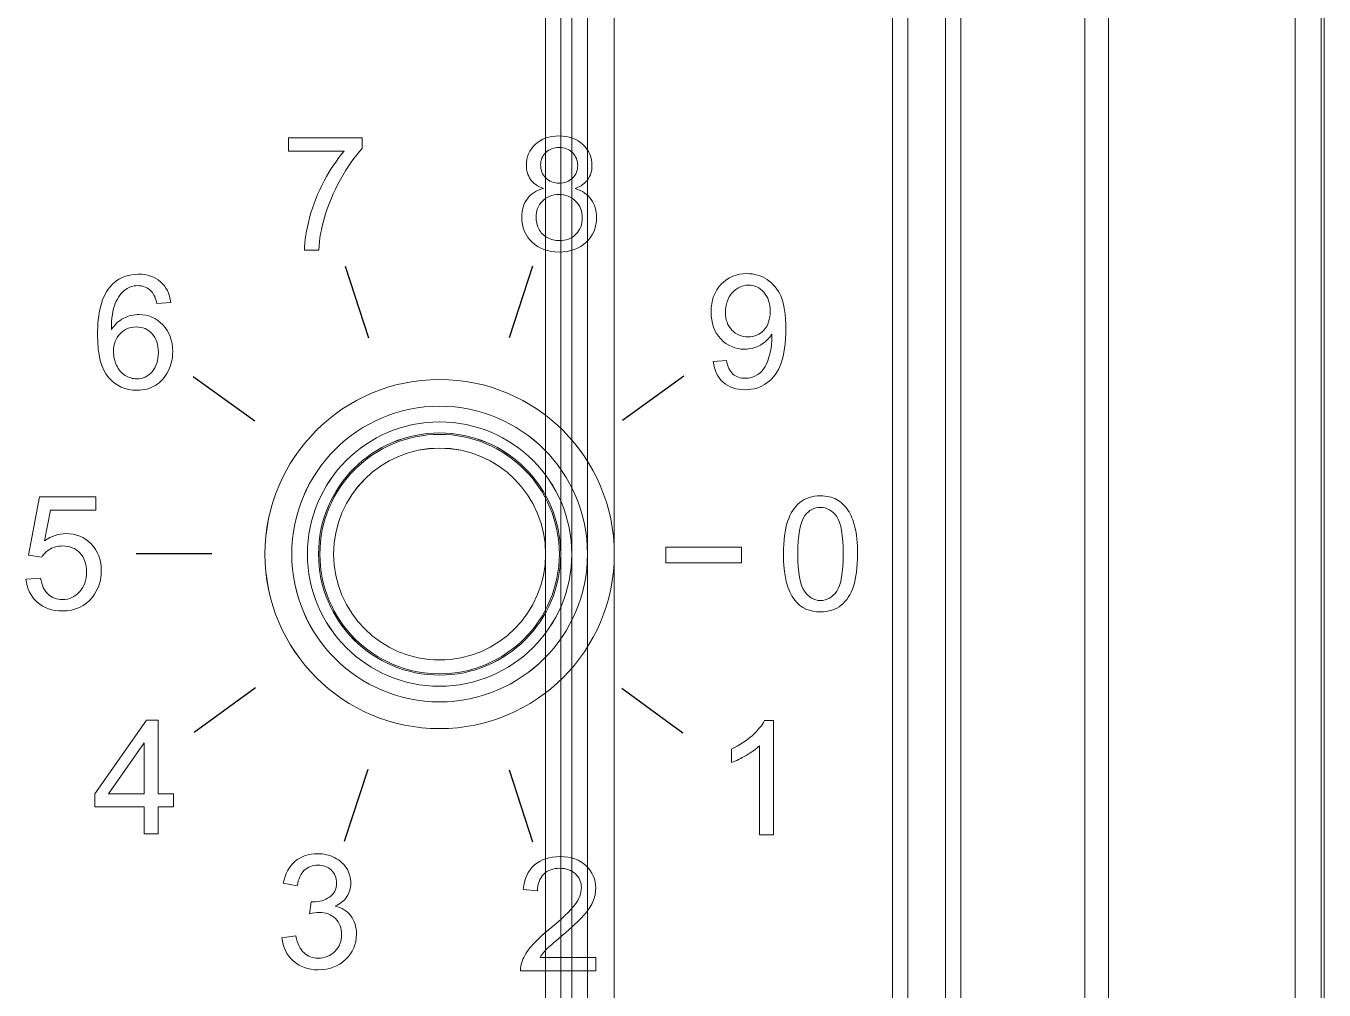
# Model space of a CAD drawing. Header units: millimetres. Extents: x 33157 to 59611, y -29750 to 1750.
# Drawn here: x 53746.86 to 53764.01, y 390.43 to 403.17 of the extents above; entities that cross this region are included whole.
import ezdxf

# ---------------------------------------------------------------- set-up
doc = ezdxf.new("R2010")
doc.units = ezdxf.units.MM
doc.layers.get('0').update_dxf_attribs({"lineweight": 18})

msp = doc.modelspace()

# ---------------------------------------------------------------- linework, layer by layer
at = {"lineweight": 9}
for p, q in [((53764.01294623953, 478.4447135606533), (53764.01294623953, 379.9449135606533)), ((53763.63334623954, 477.7806135606529), (53763.63334623954, 380.6090135606532)), ((53763.97514623948, 477.7806135606529), (53763.97514623948, 380.6090135606532)), ((53760.8506462395, 473.4642135606537), (53760.8506462395, 384.9254135606534)), ((53761.1668462395, 473.4642135606537), (53761.1668462395, 384.9254135606534)), ((53758.31284623951, 473.1947135606538), (53758.31284623951, 385.1949135606533)), ((53758.51294623953, 473.1947135606538), (53758.51294623953, 385.1949135606533)), ((53759.01294623953, 473.1947135606538), (53759.01294623953, 385.1949135606533)), ((53759.21294623948, 473.1947135606538), (53759.21294623948, 385.1949135606533))]:
    msp.add_line(p, q, dxfattribs=at)
msp.add_ellipse((53752.32794623953, 396.1949135606533), major_axis=(9.686956181255565e-17, 1.582), ratio=1, dxfattribs=at)
for points, knots in [([(53750.33144623952, 401.5189135606533), (53750.33144623952, 401.5189135606533), (53750.33144623952, 401.6952135606534), (53750.33144623952, 401.6952135606534), (53750.33144623952, 401.6952135606534), (53751.30364623948, 401.6952135606534), (53751.30364623948, 401.6952135606534), (53751.30364623948, 401.6952135606534), (53751.30364623948, 401.5525135606531), (53751.30364623948, 401.5525135606531), (53751.20814623954, 401.4507135606532), (53751.1128462395, 401.3153135606531), (53751.01914623947, 401.1463135606532), (53750.92504623948, 400.9773135606533), (53750.85254623948, 400.8035135606533), (53750.80104623953, 400.6247135606532), (53750.76434623954, 400.4991135606533), (53750.74054623951, 400.3609135606534), (53750.7304462395, 400.2112135606535), (53750.7304462395, 400.2112135606535), (53750.54144623954, 400.2112135606535), (53750.54144623954, 400.2112135606535), (53750.54354623953, 400.3294135606534), (53750.56654623951, 400.4725135606532), (53750.61104623953, 400.6401135606534), (53750.65554623955, 400.8080135606533), (53750.71884623947, 400.9696135606532), (53750.80174623951, 401.1253135606535), (53750.88474623949, 401.2810135606533), (53750.97294623949, 401.4122135606535), (53751.0663462395, 401.5189135606533), (53751.0663462395, 401.5189135606533), (53750.33144623952, 401.5189135606533), (53750.33144623952, 401.5189135606533)], [0, 0, 0, 0, 136184.8952612883, 136184.8952612883, 136184.8952612883, 272369.7905225767, 272369.7905225767, 272369.7905225767, 408554.685783865, 408554.685783865, 408554.685783865, 544739.5810451533, 544739.5810451533, 544739.5810451533, 680924.4763064418, 680924.4763064418, 680924.4763064418, 817109.37156773, 817109.37156773, 817109.37156773, 953294.2668290184, 953294.2668290184, 953294.2668290184, 1089479.162090307, 1089479.162090307, 1089479.162090307, 1225664.057351595, 1225664.057351595, 1225664.057351595, 1361848.952612884, 1361848.952612884, 1361848.952612884, 1498033.847874172, 1498033.847874172, 1498033.847874172, 1498033.847874172]), ([(53753.69954623954, 401.0258135606532), (53753.62294623951, 401.0537135606533), (53753.5662462395, 401.0940135606534), (53753.52914623954, 401.1458135606531), (53753.49244623948, 401.1979135606534), (53753.47384623953, 401.2602135606535), (53753.47384623953, 401.3326135606535), (53753.47384623953, 401.4421135606535), (53753.51304623947, 401.5337135606533), (53753.59144623953, 401.6082135606534), (53753.67014623954, 401.6827135606532), (53753.77444623949, 401.7202135606535), (53753.90494623952, 401.7202135606535), (53754.03594623957, 401.7202135606535), (53754.14154623947, 401.6820135606536), (53754.22144623948, 401.6058135606536), (53754.30114623954, 401.5295135606534), (53754.34104623951, 401.4368135606533), (53754.34104623951, 401.3273135606532), (53754.34104623951, 401.257713560653), (53754.32284623952, 401.196813560653), (53754.28644623954, 401.1454135606532), (53754.2501462395, 401.0936135606535), (53754.19474623955, 401.0537135606533), (53754.1202462395, 401.0258135606532), (53754.21234623951, 400.9957135606533), (53754.2819462395, 400.9474135606533), (53754.3298462395, 400.8802135606534), (53754.37774623951, 400.8134135606533), (53754.40194623955, 400.7337135606535), (53754.40194623955, 400.6406135606535), (53754.40194623955, 400.5122135606534), (53754.35644623949, 400.4045135606534), (53754.26584623949, 400.3170135606533), (53754.17474623953, 400.2295135606532), (53754.05554623945, 400.1858135606535), (53753.90744623946, 400.1858135606535), (53753.75944623954, 400.1858135606535), (53753.64004623957, 400.2295135606532), (53753.5490462395, 400.3173135606535), (53753.45844623956, 400.4052135606535), (53753.41294623949, 400.5147135606535), (53753.41294623949, 400.6458135606536), (53753.41294623949, 400.7434135606532), (53753.43774623951, 400.8253135606533), (53753.48754623948, 400.8911135606536), (53753.53714623951, 400.9572135606531), (53753.60784623949, 401.0020135606533), (53753.69954623954, 401.0258135606532)], [0, 0, 0, 0, 134023.6726782468, 134023.6726782468, 134023.6726782468, 268047.3453564937, 268047.3453564937, 268047.3453564937, 402071.0180347405, 402071.0180347405, 402071.0180347405, 536094.6907129873, 536094.6907129873, 536094.6907129873, 670118.3633912342, 670118.3633912342, 670118.3633912342, 804142.0360694809, 804142.0360694809, 804142.0360694809, 938165.7087477278, 938165.7087477278, 938165.7087477278, 1072189.381425975, 1072189.381425975, 1072189.381425975, 1206213.054104222, 1206213.054104222, 1206213.054104222, 1340236.726782468, 1340236.726782468, 1340236.726782468, 1474260.399460715, 1474260.399460715, 1474260.399460715, 1608284.072138962, 1608284.072138962, 1608284.072138962, 1742307.744817209, 1742307.744817209, 1742307.744817209, 1876331.417495456, 1876331.417495456, 1876331.417495456, 2010355.090173702, 2010355.090173702, 2010355.090173702, 2144378.762851949, 2144378.762851949, 2144378.762851949, 2144378.762851949]), ([(53753.66274623954, 401.3392135606532), (53753.66274623954, 401.2678135606534), (53753.68554623952, 401.2098135606534), (53753.73074623951, 401.1646135606534), (53753.77624623952, 401.1195135606536), (53753.83574623949, 401.0968135606531), (53753.90954623951, 401.0968135606531), (53753.98134623954, 401.0968135606531), (53754.03944623951, 401.1192135606534), (53754.08454623949, 401.1639135606533), (53754.12964623954, 401.2087135606535), (53754.1520462395, 401.2636135606535), (53754.1520462395, 401.3287135606533), (53754.1520462395, 401.3966135606533), (53754.12894623951, 401.4536135606536), (53754.08244623951, 401.4998135606534), (53754.03624623953, 401.5460135606536), (53753.97784623955, 401.5691135606535), (53753.90744623946, 401.5691135606535), (53753.83644623953, 401.5691135606535), (53753.77794623954, 401.5463135606533), (53753.73184623951, 401.5012135606535), (53753.68584623947, 401.4561135606532), (53753.66274623954, 401.4022135606533), (53753.66274623954, 401.3392135606532)], [0, 0, 0, 0, 138758.113768392, 138758.113768392, 138758.113768392, 277516.227536784, 277516.227536784, 277516.227536784, 416274.341305176, 416274.341305176, 416274.341305176, 555032.455073568, 555032.455073568, 555032.455073568, 693790.56884196, 693790.56884196, 693790.56884196, 832548.682610352, 832548.682610352, 832548.682610352, 971306.7963787441, 971306.7963787441, 971306.7963787441, 1110064.910147136, 1110064.910147136, 1110064.910147136, 1110064.910147136]), ([(53753.60194623951, 400.644413560653), (53753.60194623951, 400.5916135606531), (53753.6141462395, 400.5409135606533), (53753.6386462395, 400.4916135606531), (53753.6631462395, 400.4426135606532), (53753.70024623946, 400.4045135606534), (53753.74994623949, 400.3775135606534), (53753.79934623951, 400.3506135606535), (53753.85244623947, 400.3369135606536), (53753.90884623953, 400.3369135606536), (53753.9977462395, 400.3369135606536), (53754.07054623953, 400.3653135606532), (53754.1275462395, 400.4219135606531), (53754.18454623953, 400.4786135606532), (53754.21304623954, 400.5507135606535), (53754.21304623954, 400.638113560653), (53754.21304623954, 400.7270135606532), (53754.18354623954, 400.8005135606531), (53754.12514623956, 400.8585135606531), (53754.0663462395, 400.9166135606533), (53753.99214623947, 400.9456135606533), (53753.90284623954, 400.9456135606533), (53753.81544623946, 400.9456135606533), (53753.74374623949, 400.9170135606532), (53753.68694623947, 400.8596135606535), (53753.63024623951, 400.8022135606534), (53753.60194623951, 400.7305135606534), (53753.60194623951, 400.644413560653)], [0, 0, 0, 0, 137729.152717448, 137729.152717448, 137729.152717448, 275458.305434896, 275458.305434896, 275458.305434896, 413187.458152344, 413187.458152344, 413187.458152344, 550916.610869792, 550916.610869792, 550916.610869792, 688645.7635872401, 688645.7635872401, 688645.7635872401, 826374.9163046881, 826374.9163046881, 826374.9163046881, 964104.069022136, 964104.069022136, 964104.069022136, 1101833.221739584, 1101833.221739584, 1101833.221739584, 1239562.374457032, 1239562.374457032, 1239562.374457032, 1239562.374457032]), ([(53748.77604623951, 399.5197135606531), (53748.77604623951, 399.5197135606531), (53748.5933462395, 399.5050135606534), (53748.5933462395, 399.5050135606534), (53748.57684623954, 399.5774135606534), (53748.55344623953, 399.6302135606534), (53748.52304623948, 399.6631135606531), (53748.47294623949, 399.715913560653), (53748.41104623952, 399.7422135606535), (53748.33754623952, 399.7422135606535), (53748.27834623944, 399.7422135606535), (53748.22594623952, 399.7257135606533), (53748.18074623952, 399.6928135606531), (53748.1227462395, 399.6505135606531), (53748.07714623955, 399.5889135606535), (53748.04314623951, 399.5078135606532), (53748.00964623954, 399.4263135606534), (53747.99214623947, 399.3105135606534), (53747.99074623952, 399.1604135606535), (53748.03514623953, 399.2279135606532), (53748.08974623951, 399.2783135606533), (53748.15414623948, 399.3108135606535), (53748.21854623951, 399.3437135606532), (53748.2857462395, 399.3601135606536), (53748.35644623949, 399.3601135606536), (53748.47964623952, 399.3601135606536), (53748.58454623955, 399.3147135606532), (53748.67144623949, 399.2240135606535), (53748.75784623946, 399.1334135606535), (53748.80124623954, 399.0166135606532), (53748.80124623954, 398.8728135606534), (53748.80124623954, 398.778413560653), (53748.78094623951, 398.6909135606534), (53748.7403462395, 398.6097135606533), (53748.69944623948, 398.5286135606534), (53748.64384623952, 398.4667135606533), (53748.57234623955, 398.4236135606534), (53748.5013462395, 398.3806135606533), (53748.4205462395, 398.3589135606535), (53748.33014623946, 398.3589135606535), (53748.1765462395, 398.3589135606535), (53748.05084623952, 398.4156135606536), (53747.9536462395, 398.5286135606534), (53747.8567462395, 398.6416135606532), (53747.80804623952, 398.8280135606533), (53747.80804623952, 399.0876135606532), (53747.80804623952, 399.3780135606535), (53747.86194623951, 399.5893135606534), (53747.96934623949, 399.7212135606533), (53748.06314623952, 399.8359135606534), (53748.18954623953, 399.8933135606535), (53748.34874623953, 399.8933135606535), (53748.46704623956, 399.8933135606535), (53748.56434623952, 399.8600135606534), (53748.63994623951, 399.7939135606534), (53748.71554623949, 399.7278135606534), (53748.76104623955, 399.6365135606534), (53748.77604623951, 399.5197135606531)], [0, 0, 0, 0, 133274.8686375126, 133274.8686375126, 133274.8686375126, 266549.7372750252, 266549.7372750252, 266549.7372750252, 399824.605912538, 399824.605912538, 399824.605912538, 533099.4745500506, 533099.4745500506, 533099.4745500506, 666374.3431875631, 666374.3431875631, 666374.3431875631, 799649.2118250758, 799649.2118250758, 799649.2118250758, 932924.0804625883, 932924.0804625883, 932924.0804625883, 1066198.949100101, 1066198.949100101, 1066198.949100101, 1199473.817737614, 1199473.817737614, 1199473.817737614, 1332748.686375126, 1332748.686375126, 1332748.686375126, 1466023.555012639, 1466023.555012639, 1466023.555012639, 1599298.423650152, 1599298.423650152, 1599298.423650152, 1732573.292287664, 1732573.292287664, 1732573.292287664, 1865848.160925177, 1865848.160925177, 1865848.160925177, 1999123.02956269, 1999123.02956269, 1999123.02956269, 2132397.898200202, 2132397.898200202, 2132397.898200202, 2265672.766837714, 2265672.766837714, 2265672.766837714, 2398947.635475228, 2398947.635475228, 2398947.635475228, 2532222.50411274, 2532222.50411274, 2532222.50411274, 2532222.50411274]), ([(53755.94164623952, 398.7401135606533), (53755.94164623952, 398.7401135606533), (53756.11814623946, 398.7548135606535), (53756.11814623946, 398.7548135606535), (53756.13314623953, 398.6716135606534), (53756.1618462395, 398.6114135606535), (53756.20414623947, 398.5740135606534), (53756.2465462395, 398.5365135606535), (53756.30084623946, 398.5176135606534), (53756.36724623948, 398.5176135606534), (53756.42394623955, 398.5176135606534), (53756.47374623953, 398.5306135606534), (53756.51674623953, 398.5568135606532), (53756.55984623948, 398.5827135606532), (53756.59474623951, 398.6173135606532), (53756.62174623946, 398.6611135606531), (53756.64864623951, 398.7045135606536), (53756.67134623954, 398.7632135606532), (53756.68994623949, 398.8370135606533), (53756.7084462395, 398.9109135606532), (53756.71764623953, 398.9861135606534), (53756.71764623953, 399.0627135606533), (53756.71764623953, 399.0707135606535), (53756.71734623957, 399.0833135606536), (53756.71664623954, 399.0998135606533), (53756.67974623948, 399.0410135606535), (53756.62944623953, 398.9931135606535), (53756.56574623953, 398.9567135606535), (53756.50204623948, 398.9199135606532), (53756.43274623956, 398.9018135606534), (53756.35854623953, 398.9018135606534), (53756.23434623951, 398.9018135606534), (53756.12934623947, 398.9469135606532), (53756.04324623951, 399.0371135606533), (53755.95754623952, 399.1270135606533), (53755.91444623951, 399.2460135606534), (53755.91444623951, 399.3936135606532), (53755.91444623951, 399.5461135606533), (53755.95924623954, 399.6686135606533), (53756.04914623956, 399.7616135606531), (53756.13874623957, 399.8544135606535), (53756.25114623955, 399.9009135606534), (53756.38654623952, 399.9009135606534), (53756.48384623948, 399.9009135606534), (53756.57304623953, 399.8746135606534), (53756.65424623949, 399.8218135606535), (53756.73514623955, 399.7693135606532), (53756.79634623948, 399.6945135606534), (53756.83834623956, 399.5969135606533), (53756.88034623952, 399.4996135606534), (53756.90134623947, 399.3586135606533), (53756.90134623947, 399.1743135606534), (53756.90134623947, 398.9822135606532), (53756.88064623953, 398.8293135606532), (53756.83904623947, 398.7156135606533), (53756.79744623954, 398.6016135606533), (53756.73514623955, 398.5152135606531), (53756.65284623954, 398.4557135606533), (53756.57064623953, 398.3962135606535), (53756.4744462395, 398.3665135606534), (53756.36374623954, 398.3665135606534), (53756.24624623949, 398.3665135606534), (53756.15024623947, 398.3990135606532), (53756.07574623954, 398.4645135606534), (53756.00164623951, 398.5299135606533), (53755.95684623948, 398.6219135606534), (53755.94164623952, 398.7401135606533)], [0, 0, 0, 0, 132741.0300247874, 132741.0300247874, 132741.0300247874, 265482.0600495745, 265482.0600495745, 265482.0600495745, 398223.0900743619, 398223.0900743619, 398223.0900743619, 530964.120099149, 530964.120099149, 530964.120099149, 663705.1501239362, 663705.1501239362, 663705.1501239362, 796446.1801487234, 796446.1801487234, 796446.1801487234, 929187.2101735107, 929187.2101735107, 929187.2101735107, 1061928.240198298, 1061928.240198298, 1061928.240198298, 1194669.270223085, 1194669.270223085, 1194669.270223085, 1327410.300247872, 1327410.300247872, 1327410.300247872, 1460151.33027266, 1460151.33027266, 1460151.33027266, 1592892.360297447, 1592892.360297447, 1592892.360297447, 1725633.390322234, 1725633.390322234, 1725633.390322234, 1858374.420347021, 1858374.420347021, 1858374.420347021, 1991115.450371809, 1991115.450371809, 1991115.450371809, 2123856.480396596, 2123856.480396596, 2123856.480396596, 2256597.510421383, 2256597.510421383, 2256597.510421383, 2389338.540446171, 2389338.540446171, 2389338.540446171, 2522079.570470958, 2522079.570470958, 2522079.570470958, 2654820.600495745, 2654820.600495745, 2654820.600495745, 2787561.630520532, 2787561.630520532, 2787561.630520532, 2920302.660545319, 2920302.660545319, 2920302.660545319, 2920302.660545319]), ([(53756.69554623953, 399.4031135606533), (53756.69554623953, 399.5087135606532), (53756.66754623948, 399.5927135606535), (53756.61154623955, 399.6546135606536), (53756.55594623947, 399.7165135606533), (53756.48804623945, 399.7477135606532), (53756.4082462395, 399.7477135606532), (53756.32564623954, 399.7477135606532), (53756.25424623952, 399.7144135606532), (53756.19404623946, 399.6476135606536), (53756.13354623955, 399.5808135606535), (53756.10344623952, 399.4940135606535), (53756.10344623952, 399.3877135606535), (53756.10344623952, 399.2922135606536), (53756.13214623948, 399.2145135606534), (53756.18914623951, 399.1550135606535), (53756.2465462395, 399.0952135606535), (53756.31794623952, 399.0655135606535), (53756.40294623948, 399.0655135606535), (53756.48844623953, 399.0655135606535), (53756.55844623953, 399.0952135606535), (53756.61334623946, 399.1550135606535), (53756.66824623951, 399.2145135606534), (53756.69554623953, 399.2974135606532), (53756.69554623953, 399.4031135606533)], [0, 0, 0, 0, 138766.4167403521, 138766.4167403521, 138766.4167403521, 277532.8334807042, 277532.8334807042, 277532.8334807042, 416299.2502210563, 416299.2502210563, 416299.2502210563, 555065.6669614085, 555065.6669614085, 555065.6669614085, 693832.0837017605, 693832.0837017605, 693832.0837017605, 832598.5004421127, 832598.5004421127, 832598.5004421127, 971364.9171824649, 971364.9171824649, 971364.9171824649, 1110131.333922817, 1110131.333922817, 1110131.333922817, 1110131.333922817]), ([(53748.02014623952, 398.8711135606532), (53748.02014623952, 398.8074135606535), (53748.03374623953, 398.7465135606535), (53748.06064623946, 398.6885135606535), (53748.08764623952, 398.6304135606533), (53748.12554623946, 398.5863135606533), (53748.17344623953, 398.5559135606532), (53748.22174623955, 398.5254135606533), (53748.27274623953, 398.5100135606531), (53748.32704623949, 398.5100135606531), (53748.4058462395, 398.5100135606531), (53748.47294623949, 398.5415135606531), (53748.52864623952, 398.6045135606532), (53748.58424623948, 398.6675135606533), (53748.61234623948, 398.7528135606535), (53748.61234623948, 398.8609135606534), (53748.61234623948, 398.9648135606535), (53748.58454623955, 399.0467135606536), (53748.52964623951, 399.1065135606532), (53748.47474623952, 399.1663135606532), (53748.40474623951, 399.1964135606536), (53748.31964623948, 399.1964135606536), (53748.23644623949, 399.1964135606536), (53748.16534623949, 399.1663135606532), (53748.10734623947, 399.1065135606532), (53748.0491462395, 399.0467135606536), (53748.02014623952, 398.9683135606533), (53748.02014623952, 398.8711135606532)], [0, 0, 0, 0, 137716.9049280764, 137716.9049280764, 137716.9049280764, 275433.8098561527, 275433.8098561527, 275433.8098561527, 413150.7147842292, 413150.7147842292, 413150.7147842292, 550867.6197123055, 550867.6197123055, 550867.6197123055, 688584.524640382, 688584.524640382, 688584.524640382, 826301.4295684583, 826301.4295684583, 826301.4295684583, 964018.3344965347, 964018.3344965347, 964018.3344965347, 1101735.239424611, 1101735.239424611, 1101735.239424611, 1239452.144352688, 1239452.144352688, 1239452.144352688, 1239452.144352688]), ([(53746.86304623957, 395.8633135606533), (53746.86304623957, 395.8633135606533), (53747.05624623955, 395.8780135606535), (53747.05624623955, 395.8780135606535), (53747.07054623947, 395.7839135606532), (53747.10374623953, 395.7132135606535), (53747.15564623949, 395.6657135606533), (53747.20744623951, 395.6184135606532), (53747.27074623955, 395.5946135606532), (53747.34524623954, 395.5946135606532), (53747.4352462395, 395.5946135606532), (53747.51044623947, 395.628213560653), (53747.57174623953, 395.6950135606535), (53747.6325462395, 395.7622135606534), (53747.6631462395, 395.8511135606536), (53747.6631462395, 395.9616135606534), (53747.6631462395, 396.0669135606536), (53747.63394623951, 396.1498135606535), (53747.57554623947, 396.2107135606534), (53747.51714623949, 396.2716135606533), (53747.43984623949, 396.3020135606534), (53747.34354623951, 396.3020135606534), (53747.28374623947, 396.3020135606534), (53747.23014623954, 396.2884135606532), (53747.18264623955, 396.2611135606535), (53747.13524623952, 396.2338135606533), (53747.0981462395, 396.1985135606533), (53747.07094623949, 396.1551135606533), (53747.07094623949, 396.1551135606533), (53746.89654623953, 396.1803135606533), (53746.89654623953, 396.1803135606533), (53746.89654623953, 396.1803135606533), (53747.04154623949, 396.9527135606531), (53747.04154623949, 396.9527135606531), (53747.04154623949, 396.9527135606531), (53747.7869462395, 396.9527135606531), (53747.7869462395, 396.9527135606531), (53747.7869462395, 396.9527135606531), (53747.7869462395, 396.7764135606535), (53747.7869462395, 396.7764135606535), (53747.7869462395, 396.7764135606535), (53747.1889462395, 396.7764135606535), (53747.1889462395, 396.7764135606535), (53747.1889462395, 396.7764135606535), (53747.10864623953, 396.3709135606532), (53747.10864623953, 396.3709135606532), (53747.1986462395, 396.4342135606535), (53747.29314623945, 396.4657135606535), (53747.39184623948, 396.4657135606535), (53747.52274623953, 396.4657135606535), (53747.63324623948, 396.4202135606533), (53747.7232462395, 396.3293135606536), (53747.81324623953, 396.2383135606533), (53747.85834623952, 396.1215135606535), (53747.85834623952, 395.9788135606532), (53747.85834623952, 395.8427135606535), (53747.81884623945, 395.7251135606534), (53747.73974623947, 395.6261135606533), (53747.64344623956, 395.5044135606536), (53747.51184623953, 395.4435135606532), (53747.34524623954, 395.4435135606532), (53747.20884623952, 395.4435135606532), (53747.09744623952, 395.4820135606533), (53747.0110462395, 395.5586135606532), (53746.92464623952, 395.6352135606535), (53746.87524623951, 395.7367135606532), (53746.86304623957, 395.8633135606533)], [0, 0, 0, 0, 132721.1779782711, 132721.1779782711, 132721.1779782711, 265442.3559565419, 265442.3559565419, 265442.3559565419, 398163.533934813, 398163.533934813, 398163.533934813, 530884.7119130838, 530884.7119130838, 530884.7119130838, 663605.8898913548, 663605.8898913548, 663605.8898913548, 796327.0678696258, 796327.0678696258, 796327.0678696258, 929048.2458478967, 929048.2458478967, 929048.2458478967, 1061769.423826168, 1061769.423826168, 1061769.423826168, 1194490.601804439, 1194490.601804439, 1194490.601804439, 1327211.77978271, 1327211.77978271, 1327211.77978271, 1459932.957760981, 1459932.957760981, 1459932.957760981, 1592654.135739252, 1592654.135739252, 1592654.135739252, 1725375.313717523, 1725375.313717523, 1725375.313717523, 1858096.491695793, 1858096.491695793, 1858096.491695793, 1990817.669674064, 1990817.669674064, 1990817.669674064, 2123538.847652336, 2123538.847652336, 2123538.847652336, 2256260.025630606, 2256260.025630606, 2256260.025630606, 2388981.203608877, 2388981.203608877, 2388981.203608877, 2521702.381587148, 2521702.381587148, 2521702.381587148, 2654423.559565419, 2654423.559565419, 2654423.559565419, 2787144.73754369, 2787144.73754369, 2787144.73754369, 2919865.915521961, 2919865.915521961, 2919865.915521961, 2919865.915521961]), ([(53756.87124623949, 396.1969135606532), (53756.87124623949, 396.3743135606533), (53756.88934623948, 396.5177135606532), (53756.92584623946, 396.6262135606535), (53756.96264623952, 396.7350135606534), (53757.01684623954, 396.8186135606534), (53757.08894623953, 396.8770135606533), (53757.1606462395, 396.9354135606536), (53757.2513462395, 396.9645135606534), (53757.3604462395, 396.9645135606534), (53757.44104623949, 396.9645135606534), (53757.51174623947, 396.9484135606531), (53757.57294623952, 396.9159135606533), (53757.63374623956, 396.8833135606533), (53757.68424623951, 396.8364135606535), (53757.72344623946, 396.7752135606534), (53757.76264623951, 396.7144135606532), (53757.79344623952, 396.6398135606532), (53757.81584623948, 396.5520135606534), (53757.83854623951, 396.4642135606532), (53757.84974623952, 396.3456135606534), (53757.84974623952, 396.1969135606532), (53757.84974623952, 396.0206135606531), (53757.83154623947, 395.8779135606533), (53757.7955462395, 395.7695135606532), (53757.75944623954, 395.6607135606532), (53757.70524623952, 395.5770135606535), (53757.63304623953, 395.5183135606535), (53757.56134623956, 395.4595135606532), (53757.47044623949, 395.4301135606534), (53757.3604462395, 395.4301135606534), (53757.21594623951, 395.4301135606534), (53757.10214623951, 395.4815135606532), (53757.0196462395, 395.5847135606532), (53756.92064623951, 395.7107135606534), (53756.87124623949, 395.9146135606534), (53756.87124623949, 396.1969135606532)], [0, 0, 0, 0, 135616.3629662527, 135616.3629662527, 135616.3629662527, 271232.7259325055, 271232.7259325055, 271232.7259325055, 406849.0888987581, 406849.0888987581, 406849.0888987581, 542465.4518650108, 542465.4518650108, 542465.4518650108, 678081.8148312634, 678081.8148312634, 678081.8148312634, 813698.1777975162, 813698.1777975162, 813698.1777975162, 949314.5407637688, 949314.5407637688, 949314.5407637688, 1084930.903730022, 1084930.903730022, 1084930.903730022, 1220547.266696274, 1220547.266696274, 1220547.266696274, 1356163.629662527, 1356163.629662527, 1356163.629662527, 1491779.99262878, 1491779.99262878, 1491779.99262878, 1627396.355595032, 1627396.355595032, 1627396.355595032, 1627396.355595032]), ([(53757.0602462395, 396.1962135606532), (53757.0602462395, 395.9489135606532), (53757.08894623953, 395.7845135606535), (53757.14664623953, 395.7033135606534), (53757.20444623948, 395.6218135606537), (53757.2758462395, 395.5812135606534), (53757.3604462395, 395.5812135606534), (53757.44524623951, 395.5812135606534), (53757.51664623953, 395.6222135606531), (53757.57434623953, 395.7037135606533), (53757.63204623954, 395.7855135606533), (53757.6607462395, 395.9496135606537), (53757.6607462395, 396.1962135606532), (53757.6607462395, 396.4436135606534), (53757.63204623954, 396.608013560653), (53757.57434623953, 396.6892135606536), (53757.51694623948, 396.7707135606533), (53757.44484623955, 396.8113135606532), (53757.35834623952, 396.8113135606532), (53757.27374623952, 396.8113135606532), (53757.20584623955, 396.7752135606534), (53757.15504623952, 396.7035135606534), (53757.09174623954, 396.6122135606533), (53757.0602462395, 396.4429135606533), (53757.0602462395, 396.1962135606532)], [0, 0, 0, 0, 138772.9867942871, 138772.9867942871, 138772.9867942871, 277545.9735885742, 277545.9735885742, 277545.9735885742, 416318.9603828613, 416318.9603828613, 416318.9603828613, 555091.9471771484, 555091.9471771484, 555091.9471771484, 693864.9339714355, 693864.9339714355, 693864.9339714355, 832637.9207657226, 832637.9207657226, 832637.9207657226, 971410.9075600097, 971410.9075600097, 971410.9075600097, 1110183.894354297, 1110183.894354297, 1110183.894354297, 1110183.894354297]), ([(53748.42384623954, 392.4968135606537), (53748.42384623954, 392.4968135606537), (53748.42384623954, 392.8557135606534), (53748.42384623954, 392.8557135606534), (53748.42384623954, 392.8557135606534), (53747.77074623949, 392.8557135606534), (53747.77074623949, 392.8557135606534), (53747.77074623949, 392.8557135606534), (53747.77074623949, 393.0257135606535), (53747.77074623949, 393.0257135606535), (53747.77074623949, 393.0257135606535), (53748.45744623951, 393.9997135606532), (53748.45744623951, 393.9997135606532), (53748.45744623951, 393.9997135606532), (53748.60854623953, 393.9997135606532), (53748.60854623953, 393.9997135606532), (53748.60854623953, 393.9997135606532), (53748.60854623953, 393.0257135606535), (53748.60854623953, 393.0257135606535), (53748.60854623953, 393.0257135606535), (53748.81224623948, 393.0257135606535), (53748.81224623948, 393.0257135606535), (53748.81224623948, 393.0257135606535), (53748.81224623948, 392.8557135606534), (53748.81224623948, 392.8557135606534), (53748.81224623948, 392.8557135606534), (53748.60854623953, 392.8557135606534), (53748.60854623953, 392.8557135606534), (53748.60854623953, 392.8557135606534), (53748.60854623953, 392.4968135606537), (53748.60854623953, 392.4968135606537), (53748.60854623953, 392.4968135606537), (53748.42384623954, 392.4968135606537), (53748.42384623954, 392.4968135606537)], [0, 0, 0, 0, 136187.9664092956, 136187.9664092956, 136187.9664092956, 272375.9328185912, 272375.9328185912, 272375.9328185912, 408563.8992278869, 408563.8992278869, 408563.8992278869, 544751.8656371825, 544751.8656371825, 544751.8656371825, 680939.8320464783, 680939.8320464783, 680939.8320464783, 817127.7984557739, 817127.7984557739, 817127.7984557739, 953315.7648650695, 953315.7648650695, 953315.7648650695, 1089503.731274365, 1089503.731274365, 1089503.731274365, 1225691.697683661, 1225691.697683661, 1225691.697683661, 1361879.664092957, 1361879.664092957, 1361879.664092957, 1498067.630502252, 1498067.630502252, 1498067.630502252, 1498067.630502252]), ([(53756.73924623951, 392.4861135606534), (53756.73924623951, 392.4861135606534), (53756.55444623946, 392.4861135606534), (53756.55444623946, 392.4861135606534), (53756.55444623946, 392.4861135606534), (53756.55444623946, 393.6622135606535), (53756.55444623946, 393.6622135606535), (53756.51004623951, 393.6196135606533), (53756.45164623953, 393.5772135606535), (53756.37954623948, 393.5349135606534), (53756.30734623948, 393.4926135606534), (53756.24234623954, 393.4607135606534), (53756.18494623955, 393.4397135606537), (53756.18494623955, 393.4397135606537), (53756.18494623955, 393.6182135606532), (53756.18494623955, 393.6182135606532), (53756.28814623956, 393.6664135606534), (53756.37844623948, 393.7252135606536), (53756.45584623949, 393.7945135606533), (53756.53314623956, 393.863413560653), (53756.58804623949, 393.9302135606536), (53756.62034623951, 393.9953135606534), (53756.62034623951, 393.9953135606534), (53756.73924623951, 393.9953135606534), (53756.73924623951, 393.9953135606534), (53756.73924623951, 393.9953135606534), (53756.73924623951, 392.4861135606534), (53756.73924623951, 392.4861135606534)], [0, 0, 0, 0, 137743.2334405003, 137743.2334405003, 137743.2334405003, 275486.4668810007, 275486.4668810007, 275486.4668810007, 413229.700321501, 413229.700321501, 413229.700321501, 550972.9337620013, 550972.9337620013, 550972.9337620013, 688716.1672025018, 688716.1672025018, 688716.1672025018, 826459.400643002, 826459.400643002, 826459.400643002, 964202.6340835023, 964202.6340835023, 964202.6340835023, 1101945.867524003, 1101945.867524003, 1101945.867524003, 1239689.100964503, 1239689.100964503, 1239689.100964503, 1239689.100964503]), ([(53748.42384623954, 393.0257135606535), (53748.42384623954, 393.0257135606535), (53748.42384623954, 393.7020135606535), (53748.42384623954, 393.7020135606535), (53748.42384623954, 393.7020135606535), (53747.95244623951, 393.0257135606535), (53747.95244623951, 393.0257135606535), (53747.95244623951, 393.0257135606535), (53748.42384623954, 393.0257135606535), (53748.42384623954, 393.0257135606535)], [0, 0, 0, 0, 154596.2989189757, 154596.2989189757, 154596.2989189757, 309192.5978379513, 309192.5978379513, 309192.5978379513, 463788.896756927, 463788.896756927, 463788.896756927, 463788.896756927]), ([(53750.2440462395, 391.1246135606534), (53750.2440462395, 391.1246135606534), (53750.42884623955, 391.1498135606535), (53750.42884623955, 391.1498135606535), (53750.45014623957, 391.0448135606534), (53750.48584623946, 390.9693135606535), (53750.53664623949, 390.9231135606533), (53750.58734623951, 390.8769135606535), (53750.6496462395, 390.8538135606536), (53750.72344623951, 390.8538135606536), (53750.81104623948, 390.8538135606536), (53750.8848462395, 390.8839135606536), (53750.94434623953, 390.9441135606535), (53751.00374623956, 391.0043135606534), (53751.03354623952, 391.0788135606531), (53751.03354623952, 391.1676135606535), (53751.03354623952, 391.252313560653), (53751.00584623948, 391.3223135606531), (53750.95024623952, 391.3775135606534), (53750.89494623951, 391.4325135606532), (53750.82464623949, 391.4601135606531), (53750.73884623949, 391.4601135606531), (53750.70384623951, 391.4601135606531), (53750.66054623955, 391.4531135606535), (53750.60834623946, 391.4395135606533), (53750.60834623946, 391.4395135606533), (53750.62904623951, 391.6011135606532), (53750.62904623951, 391.6011135606532), (53750.64124623951, 391.5997135606535), (53750.65144623953, 391.599013560653), (53750.65874623953, 391.599013560653), (53750.7378462395, 391.599013560653), (53750.80854623948, 391.6196135606533), (53750.87194623952, 391.6606135606535), (53750.93484623948, 391.7015135606534), (53750.96634623953, 391.7645135606531), (53750.96634623953, 391.8495135606536), (53750.96634623953, 391.9170135606532), (53750.94324623948, 391.9730135606533), (53750.89744623945, 392.0174135606535), (53750.85164623949, 392.0618135606533), (53750.79244623953, 392.0839135606534), (53750.71994623946, 392.0839135606534), (53750.64794623948, 392.0839135606534), (53750.58804623954, 392.0611135606532), (53750.54014623954, 392.0156135606535), (53750.49214623947, 391.9702135606535), (53750.46134623946, 391.9019135606532), (53750.44774623952, 391.8110135606535), (53750.44774623952, 391.8110135606535), (53750.26284623952, 391.8446135606532), (53750.26284623952, 391.8446135606532), (53750.28574623945, 391.9684135606535), (53750.33684623954, 392.0646135606535), (53750.41694623951, 392.1328135606532), (53750.49664623951, 392.2010135606533), (53750.59644623953, 392.2350135606534), (53750.71544623948, 392.2350135606534), (53750.79734623953, 392.2350135606534), (53750.87294623951, 392.2175135606535), (53750.94184623953, 392.1822135606535), (53751.0111462395, 392.1472135606532), (53751.06404623951, 392.0992135606534), (53751.10044623955, 392.0387135606534), (53751.13714623949, 391.9779135606532), (53751.15534623948, 391.9135135606534), (53751.15534623948, 391.8453135606533), (53751.15534623948, 391.7805135606536), (53751.13784623952, 391.7218135606531), (53751.10324623951, 391.6686135606533), (53751.06824623953, 391.6154135606535), (53751.01634623951, 391.5731135606534), (53750.94814623948, 391.5416135606533), (53751.03704623951, 391.5213135606532), (53751.10604623953, 391.4786135606532), (53751.15534623948, 391.4139135606533), (53751.20434623948, 391.3496135606533), (53751.22884623948, 391.2684135606537), (53751.22884623948, 391.1715135606532), (53751.22884623948, 391.0403135606534), (53751.18094623947, 390.9287135606533), (53751.08544623954, 390.8374135606532), (53750.98944623952, 390.7461135606532), (53750.86844623947, 390.7006135606534), (53750.72204623951, 390.7006135606534), (53750.59014623947, 390.7006135606534), (53750.4805462395, 390.7401135606533), (53750.3934462395, 390.8189135606535), (53750.30604623954, 390.8976135606536), (53750.2562462395, 390.9994135606535), (53750.2440462395, 391.1246135606534)], [0, 0, 0, 0, 131817.2577647434, 131817.2577647434, 131817.2577647434, 263634.5155294872, 263634.5155294872, 263634.5155294872, 395451.7732942306, 395451.7732942306, 395451.7732942306, 527269.031058974, 527269.031058974, 527269.031058974, 659086.2888237177, 659086.2888237177, 659086.2888237177, 790903.5465884611, 790903.5465884611, 790903.5465884611, 922720.8043532046, 922720.8043532046, 922720.8043532046, 1054538.062117948, 1054538.062117948, 1054538.062117948, 1186355.319882692, 1186355.319882692, 1186355.319882692, 1318172.577647435, 1318172.577647435, 1318172.577647435, 1449989.835412178, 1449989.835412178, 1449989.835412178, 1581807.093176922, 1581807.093176922, 1581807.093176922, 1713624.350941665, 1713624.350941665, 1713624.350941665, 1845441.608706409, 1845441.608706409, 1845441.608706409, 1977258.866471153, 1977258.866471153, 1977258.866471153, 2109076.124235896, 2109076.124235896, 2109076.124235896, 2240893.38200064, 2240893.38200064, 2240893.38200064, 2372710.639765383, 2372710.639765383, 2372710.639765383, 2504527.897530127, 2504527.897530127, 2504527.897530127, 2636345.15529487, 2636345.15529487, 2636345.15529487, 2768162.413059614, 2768162.413059614, 2768162.413059614, 2899979.670824357, 2899979.670824357, 2899979.670824357, 3031796.9285891, 3031796.9285891, 3031796.9285891, 3163614.186353845, 3163614.186353845, 3163614.186353845, 3295431.444118588, 3295431.444118588, 3295431.444118588, 3427248.701883331, 3427248.701883331, 3427248.701883331, 3559065.959648075, 3559065.959648075, 3559065.959648075, 3690883.217412818, 3690883.217412818, 3690883.217412818, 3822700.475177562, 3822700.475177562, 3822700.475177562, 3954517.732942306, 3954517.732942306, 3954517.732942306, 3954517.732942306]), ([(53754.3923462395, 390.8631135606533), (53754.3923462395, 390.8631135606533), (53754.3923462395, 390.6868135606533), (53754.3923462395, 390.6868135606533), (53754.3923462395, 390.6868135606533), (53753.39704623949, 390.6868135606533), (53753.39704623949, 390.6868135606533), (53753.39564623954, 390.731213560653), (53753.40294623954, 390.7739135606535), (53753.41874623948, 390.8152135606533), (53753.44424623952, 390.8827135606534), (53753.48524623955, 390.9495135606535), (53753.54164623949, 391.0149135606534), (53753.59794623949, 391.0804135606531), (53753.67834623947, 391.1559135606535), (53753.78304623949, 391.2416135606531), (53753.94574623948, 391.3756135606532), (53754.0564462395, 391.4816135606534), (53754.11414623956, 391.5600135606533), (53754.17224623947, 391.6383135606534), (53754.20124623945, 391.7125135606534), (53754.20124623945, 391.7825135606531), (53754.20124623945, 391.8556135606536), (53754.17504623948, 391.9172135606532), (53754.12254623955, 391.9675135606535), (53754.0700462395, 392.0176135606534), (53754.0014462395, 392.0428135606535), (53753.91704623951, 392.0428135606535), (53753.82784623952, 392.0428135606535), (53753.75644623951, 392.0162135606533), (53753.70284623947, 391.9630135606535), (53753.64934623949, 391.9102135606536), (53753.62244623949, 391.8367135606536), (53753.62174623951, 391.7426135606534), (53753.62174623951, 391.7426135606534), (53753.4327462395, 391.7615135606534), (53753.4327462395, 391.7615135606534), (53753.44564623953, 391.9028135606532), (53753.49474623954, 392.0106135606534), (53753.57934623954, 392.0847135606532), (53753.66434623956, 392.1589135606532), (53753.77814623949, 392.1960135606537), (53753.92124623948, 392.1960135606537), (53754.06554623952, 392.1960135606537), (53754.17984623948, 392.1561135606535), (53754.26394623952, 392.0760135606533), (53754.34824623945, 391.9959135606532), (53754.39024623952, 391.8965135606531), (53754.39024623952, 391.7783135606533), (53754.39024623952, 391.7181135606534), (53754.37804623952, 391.6590135606534), (53754.3531462395, 391.6009135606532), (53754.32864623956, 391.5425135606533), (53754.28774623954, 391.4813135606532), (53754.23074623951, 391.4169135606535), (53754.17324623952, 391.3529135606532), (53754.07844623955, 391.2644135606533), (53753.9461462395, 391.1524135606533), (53753.83524623947, 391.0594135606534), (53753.76384623951, 390.9964135606533), (53753.73234623947, 390.963213560653), (53753.70074623948, 390.9299135606534), (53753.67484623953, 390.8967135606536), (53753.65424623954, 390.8631135606533), (53753.65424623954, 390.8631135606533), (53754.3923462395, 390.8631135606533), (53754.3923462395, 390.8631135606533)], [0, 0, 0, 0, 132742.6530947017, 132742.6530947017, 132742.6530947017, 265485.3061894032, 265485.3061894032, 265485.3061894032, 398227.959284105, 398227.959284105, 398227.959284105, 530970.6123788065, 530970.6123788065, 530970.6123788065, 663713.2654735082, 663713.2654735082, 663713.2654735082, 796455.9185682096, 796455.9185682096, 796455.9185682096, 929198.5716629113, 929198.5716629113, 929198.5716629113, 1061941.224757613, 1061941.224757613, 1061941.224757613, 1194683.877852315, 1194683.877852315, 1194683.877852315, 1327426.530947016, 1327426.530947016, 1327426.530947016, 1460169.184041718, 1460169.184041718, 1460169.184041718, 1592911.837136419, 1592911.837136419, 1592911.837136419, 1725654.490231121, 1725654.490231121, 1725654.490231121, 1858397.143325823, 1858397.143325823, 1858397.143325823, 1991139.796420524, 1991139.796420524, 1991139.796420524, 2123882.449515226, 2123882.449515226, 2123882.449515226, 2256625.102609927, 2256625.102609927, 2256625.102609927, 2389367.755704629, 2389367.755704629, 2389367.755704629, 2522110.408799331, 2522110.408799331, 2522110.408799331, 2654853.061894033, 2654853.061894033, 2654853.061894033, 2787595.714988734, 2787595.714988734, 2787595.714988734, 2920338.368083436, 2920338.368083436, 2920338.368083436, 2920338.368083436])]:
    msp.add_open_spline(points, degree=3, knots=knots)
at = {"lineweight": 25}
for points in [[(53751.07824623949, 400.0015135606532), (53751.07824623949, 400.0015135606532), (53751.38784623952, 399.0503135606536), (53751.38784623952, 399.0503135606536)], [(53753.55514623955, 400.0015135606532), (53753.55514623955, 400.0015135606532), (53753.24554623952, 399.0503135606536), (53753.24554623952, 399.0503135606536)], [(53749.07404623946, 398.5393135606532), (53749.07404623946, 398.5393135606532), (53749.88474623949, 397.9537135606533), (53749.88474623949, 397.9537135606533)], [(53755.55494623954, 398.5453135606535), (53755.55494623954, 398.5453135606535), (53754.74534623951, 397.9582135606533), (53754.74534623951, 397.9582135606533)], [(53749.31674623952, 396.1969135606532), (53749.31674623952, 396.1969135606532), (53748.31674623952, 396.1969135606532), (53748.31674623952, 396.1969135606532)], [(53749.8935462395, 394.4281135606534), (53749.8935462395, 394.4281135606534), (53749.0858462395, 393.8385135606532), (53749.0858462395, 393.8385135606532)], [(53754.73654623955, 394.4236135606534), (53754.73654623955, 394.4236135606534), (53755.54314623951, 393.8325135606533), (53755.54314623951, 393.8325135606533)], [(53751.37934623947, 393.3464135606532), (53751.37934623947, 393.3464135606532), (53751.06684623947, 392.3962135606535), (53751.06684623947, 392.3962135606535)], [(53753.24564623952, 393.3436135606535), (53753.24564623952, 393.3436135606535), (53753.5552462395, 392.3925135606532), (53753.5552462395, 392.3925135606532)]]:
    msp.add_open_spline(points, degree=3, dxfattribs=at)
at = {"lineweight": 9}
for points, knots in [([(53754.63504623951, 396.195013560653), (53754.63504623951, 397.4691135606536), (53753.60204623951, 398.5021135606535), (53752.32794623953, 398.5021135606535), (53751.05374623949, 398.5021135606535), (53750.02074623949, 397.4691135606536), (53750.02074623949, 396.195013560653), (53750.02074623949, 394.9208135606536), (53751.05374623949, 393.8878135606533), (53752.32784623952, 393.8878135606533), (53753.60204623951, 393.8878135606533), (53754.63504623951, 394.9208135606536), (53754.63504623951, 396.1949135606533), (53754.63504623951, 457.351713560653), (53754.63504623951, 335.0382135606533), (53754.63504623951, 396.195013560653)], [0, 0, 0, 0, 148218.2898163917, 148218.2898163917, 148218.2898163917, 296436.5796327834, 296436.5796327834, 296436.5796327834, 444654.8694491751, 444654.8694491751, 444654.8694491751, 592873.1592655667, 592873.1592655667, 592873.1592655667, 592879.0879971595, 592879.0879971595, 592879.0879971595, 592879.0879971595]), ([(53754.63504623951, 396.1949135606533), (53754.63504623951, 397.4690135606534), (53753.60204623951, 398.5020135606533), (53752.32794623953, 398.5020135606533), (53751.05374623949, 398.5020135606533), (53750.02074623949, 397.4690135606534), (53750.02074623949, 396.1949135606533), (53750.02074623949, 394.9207135606534), (53751.05374623949, 393.8877135606531), (53752.32784623952, 393.8877135606531), (53753.60204623951, 393.8877135606531), (53754.63504623951, 394.9207135606534), (53754.63504623951, 396.1948135606535), (53754.63504623951, 457.3516135606533), (53754.63504623951, 335.0381135606535), (53754.63504623951, 396.1949135606533)], [0, 0, 0, 0, 148218.2899533206, 148218.2899533206, 148218.2899533206, 296436.5799066413, 296436.5799066413, 296436.5799066413, 444654.8698599619, 444654.8698599619, 444654.8698599619, 592873.1598132825, 592873.1598132825, 592873.1598132825, 592879.0885448807, 592879.0885448807, 592879.0885448807, 592879.0885448807]), ([(53754.63514623951, 396.195013560653), (53754.63514623951, 397.4691135606536), (53753.60214623951, 398.5021135606535), (53752.32804623953, 398.5021135606535), (53751.05384623955, 398.5021135606535), (53750.02084623949, 397.4691135606536), (53750.02084623949, 396.195013560653), (53750.02084623949, 394.9208135606536), (53751.05384623955, 393.8878135606533), (53752.32794623953, 393.8878135606533), (53753.60214623951, 393.8878135606533), (53754.63514623951, 394.9208135606536), (53754.63514623951, 396.1949135606533), (53754.63514623951, 457.351713560653), (53754.63514623951, 335.0382135606533), (53754.63514623951, 396.195013560653)], [0, 0, 0, 0, 148218.2900931603, 148218.2900931603, 148218.2900931603, 296436.5801863206, 296436.5801863206, 296436.5801863206, 444654.8702794809, 444654.8702794809, 444654.8702794809, 592873.1603726413, 592873.1603726413, 592873.1603726413, 592879.0891042451, 592879.0891042451, 592879.0891042451, 592879.0891042451]), ([(53754.28144623947, 396.1949135606533), (53754.28144623947, 397.2738135606533), (53753.40684623955, 398.1484135606534), (53752.32794623953, 398.1484135606534), (53751.2489462395, 398.1484135606534), (53750.37434623946, 397.2738135606533), (53750.37434623946, 396.1949135606533), (53750.37434623946, 395.1159135606536), (53751.2489462395, 394.2413135606535), (53752.32784623952, 394.2413135606535), (53753.40684623955, 394.2413135606535), (53754.28144623947, 395.1159135606536), (53754.28144623947, 396.1948135606535), (53754.28144623947, 447.9820135606533), (53754.28144623947, 344.4077135606535), (53754.28144623947, 396.1949135606533)], [0, 0, 0, 0, 148219.6304537767, 148219.6304537767, 148219.6304537767, 296439.2609075534, 296439.2609075534, 296439.2609075534, 444658.8913613301, 444658.8913613301, 444658.8913613301, 592878.5218151069, 592878.5218151069, 592878.5218151069, 592884.450600325, 592884.450600325, 592884.450600325, 592884.450600325]), ([(53754.28154623954, 396.195013560653), (53754.28154623954, 397.2739135606535), (53753.4069462395, 398.1485135606536), (53752.32804623953, 398.1485135606536), (53751.24904623951, 398.1485135606536), (53750.37444623953, 397.2739135606535), (53750.37444623953, 396.195013560653), (53750.37444623953, 395.1160135606533), (53751.24904623951, 394.2414135606532), (53752.32794623953, 394.2414135606532), (53753.4069462395, 394.2414135606532), (53754.28154623954, 395.1160135606533), (53754.28154623954, 396.1949135606533), (53754.28154623954, 447.982113560653), (53754.28154623954, 344.4078135606533), (53754.28154623954, 396.195013560653)], [0, 0, 0, 0, 148219.630593617, 148219.630593617, 148219.630593617, 296439.261187234, 296439.261187234, 296439.261187234, 444658.8917808509, 444658.8917808509, 444658.8917808509, 592878.5223744679, 592878.5223744679, 592878.5223744679, 592884.4511596917, 592884.4511596917, 592884.4511596917, 592884.4511596917]), ([(53754.07434623953, 396.1949135606533), (53754.07434623953, 397.1594135606533), (53753.29244623953, 397.9413135606533), (53752.32794623953, 397.9413135606533), (53751.36334623952, 397.9413135606533), (53750.58144623952, 397.1594135606533), (53750.58144623952, 396.1949135606533), (53750.58144623952, 395.2303135606535), (53751.36334623952, 394.4484135606531), (53752.32784623952, 394.4484135606531), (53753.29244623953, 394.4484135606531), (53754.07434623953, 395.2303135606535), (53754.07434623953, 396.1948135606535), (53754.07434623953, 442.4908135606534), (53754.07434623953, 349.8989135606535), (53754.07434623953, 396.1949135606533)], [0, 0, 0, 0, 148220.4156606253, 148220.4156606253, 148220.4156606253, 296440.8313212506, 296440.8313212506, 296440.8313212506, 444661.2469818759, 444661.2469818759, 444661.2469818759, 592881.6626425012, 592881.6626425012, 592881.6626425012, 592887.5914591276, 592887.5914591276, 592887.5914591276, 592887.5914591276]), ([(53754.07444623948, 396.195013560653), (53754.07444623948, 397.1595135606531), (53753.29254623948, 397.9414135606535), (53752.32804623953, 397.9414135606535), (53751.36344623947, 397.9414135606535), (53750.58154623953, 397.1595135606531), (53750.58154623953, 396.195013560653), (53750.58154623953, 395.2304135606532), (53751.36344623947, 394.4485135606533), (53752.32794623953, 394.4485135606533), (53753.29254623948, 394.4485135606533), (53754.07444623948, 395.2304135606532), (53754.07444623948, 396.1949135606533), (53754.07444623948, 442.4909135606536), (53754.07444623948, 349.8990135606532), (53754.07444623948, 396.195013560653)], [0, 0, 0, 0, 148220.4158004658, 148220.4158004658, 148220.4158004658, 296440.8316009316, 296440.8316009316, 296440.8316009316, 444661.2474013974, 444661.2474013974, 444661.2474013974, 592881.6632018633, 592881.6632018633, 592881.6632018633, 592887.5920184953, 592887.5920184953, 592887.5920184953, 592887.5920184953]), ([(53753.92794623951, 396.195013560653), (53753.92794623951, 397.0786135606536), (53753.21154623947, 397.7949135606536), (53752.32794623953, 397.7949135606536), (53751.44424623947, 397.7950135606534), (53750.72794623949, 397.0786135606536), (53750.72794623949, 396.195013560653), (53750.72784623949, 395.3113135606532), (53751.44424623947, 394.5950135606531), (53752.32784623952, 394.5950135606531), (53753.21154623947, 394.5949135606534), (53753.92784623956, 395.3113135606532), (53753.92784623956, 396.1949135606533), (53753.92784623956, 438.6077135606533), (53753.92794623951, 353.7822135606534), (53753.92794623951, 396.195013560653)], [0, 0, 0, 0, 180589.8675873074, 180589.8675873074, 180589.8675873074, 361179.7351746149, 361179.7351746149, 361179.7351746149, 541769.6027619223, 541769.6027619223, 541769.6027619223, 722359.4703492298, 722359.4703492298, 722359.4703492298, 722369.686054828, 722369.686054828, 722369.686054828, 722369.686054828]), ([(53753.92794623951, 396.1949135606533), (53753.92794623951, 397.0785135606534), (53753.21154623947, 397.7948135606534), (53752.32794623953, 397.7948135606534), (53751.44424623947, 397.7949135606536), (53750.72794623949, 397.0785135606534), (53750.72794623949, 396.1949135606533), (53750.72784623949, 395.3112135606534), (53751.44424623947, 394.5949135606534), (53752.32784623952, 394.5949135606534), (53753.21154623947, 394.5948135606536), (53753.92784623956, 395.3112135606534), (53753.92784623956, 396.1948135606535), (53753.92784623956, 438.6076135606531), (53753.92794623951, 353.7821135606532), (53753.92794623951, 396.1949135606533)], [0, 0, 0, 0, 180589.867741664, 180589.867741664, 180589.867741664, 361179.7354833279, 361179.7354833279, 361179.7354833279, 541769.6032249919, 541769.6032249919, 541769.6032249919, 722359.4709666559, 722359.4709666559, 722359.4709666559, 722369.6866722628, 722369.6866722628, 722369.6866722628, 722369.6866722628]), ([(53753.92804623951, 396.195013560653), (53753.92804623951, 397.0786135606536), (53753.21164623954, 397.7949135606536), (53752.32804623953, 397.7949135606536), (53751.44434623953, 397.7950135606534), (53750.72804623956, 397.0786135606536), (53750.72804623956, 396.195013560653), (53750.72794623949, 395.3113135606532), (53751.44434623953, 394.5950135606531), (53752.32794623953, 394.5950135606531), (53753.21164623954, 394.5949135606534), (53753.92794623951, 395.3113135606532), (53753.92794623951, 396.1949135606533), (53753.92794623951, 438.6077135606533), (53753.92804623951, 353.7822135606534), (53753.92804623951, 396.195013560653)], [0, 0, 0, 0, 180589.8679244283, 180589.8679244283, 180589.8679244283, 361179.7358488566, 361179.7358488566, 361179.7358488566, 541769.603773285, 541769.603773285, 541769.603773285, 722359.4716977132, 722359.4716977132, 722359.4716977132, 722369.6874033313, 722369.6874033313, 722369.6874033313, 722369.6874033313]), ([(53753.72794623955, 396.1949135606533), (53753.72794623955, 396.9680135606532), (53753.10104623946, 397.5948135606532), (53752.32794623953, 397.5948135606532), (53751.55474623953, 397.5949135606534), (53750.92794623945, 396.9681135606534), (53750.92794623945, 396.1949135606533), (53750.9278462395, 395.4217135606532), (53751.55464623953, 394.7949135606532), (53752.32784623952, 394.7949135606532), (53753.10104623946, 394.7948135606534), (53753.72784623949, 395.4216135606534), (53753.72784623949, 396.1948135606535), (53753.72784623949, 433.3084135606528), (53753.72794623955, 359.0861135606533), (53753.72794623955, 396.1949135606533)], [0, 0, 0, 0, 180590.9869907433, 180590.9869907433, 180590.9869907433, 361181.9739814865, 361181.9739814865, 361181.9739814865, 541772.9609722298, 541772.9609722298, 541772.9609722298, 722363.947962973, 722363.947962973, 722363.947962973, 722374.1637318949, 722374.1637318949, 722374.1637318949, 722374.1637318949]), ([(53753.7280462395, 396.195013560653), (53753.7280462395, 396.9681135606534), (53753.10114623953, 397.5949135606534), (53752.32804623953, 397.5949135606534), (53751.55484623954, 397.5950135606531), (53750.92804623951, 396.9682135606531), (53750.92804623951, 396.195013560653), (53750.92794623945, 395.4218135606534), (53751.55474623953, 394.7950135606534), (53752.32794623953, 394.7950135606534), (53753.10114623953, 394.7949135606532), (53753.72794623955, 395.4217135606532), (53753.72794623955, 396.1949135606533), (53753.72794623955, 433.3085135606534), (53753.7280462395, 359.0862135606531), (53753.7280462395, 396.195013560653)], [0, 0, 0, 0, 180590.9871735086, 180590.9871735086, 180590.9871735086, 361181.9743470171, 361181.9743470171, 361181.9743470171, 541772.9615205257, 541772.9615205257, 541772.9615205257, 722363.9486940342, 722363.9486940342, 722363.9486940342, 722374.1644629659, 722374.1644629659, 722374.1644629659, 722374.1644629659])]:
    msp.add_open_spline(points, degree=3, knots=knots, dxfattribs=at)
at = {"lineweight": 0}
msp.add_open_spline([(53755.31674623952, 396.2840135606534), (53755.31674623952, 396.2840135606534), (53755.31674623952, 396.0811135606532), (53755.31674623952, 396.0811135606532), (53755.31674623952, 396.0811135606532), (53756.31674623946, 396.0811135606532), (53756.31674623946, 396.0811135606532), (53756.31674623946, 396.0811135606532), (53756.31674623946, 396.2840135606534), (53756.31674623946, 396.2840135606534), (53756.31674623946, 396.2840135606534), (53755.31674623952, 396.2840135606534), (53755.31674623952, 396.2840135606534)], degree=3, knots=[0, 0, 0, 0, 148237.3604649364, 148237.3604649364, 148237.3604649364, 296474.7209298729, 296474.7209298729, 296474.7209298729, 444712.0813948093, 444712.0813948093, 444712.0813948093, 592949.4418597458, 592949.4418597458, 592949.4418597458, 592949.4418597458], dxfattribs=at)

doc.saveas('drawing.dxf')
